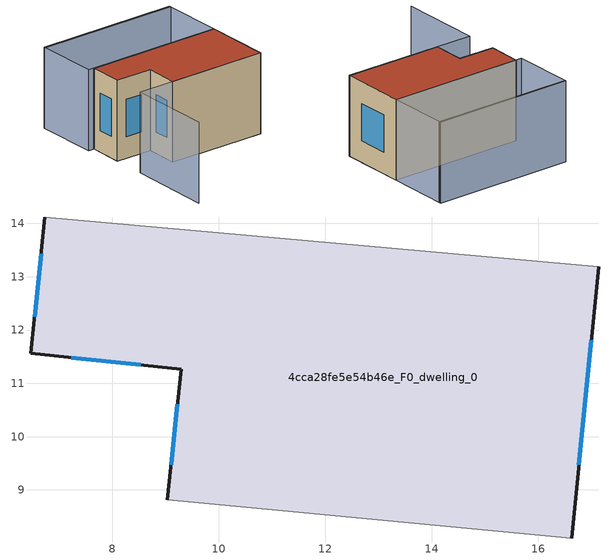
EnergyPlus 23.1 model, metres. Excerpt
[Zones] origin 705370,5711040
4cca28fe5e54b46e_F0_dwelling_0
 floor ground (EU_floor_Construction): 16.62,8.1 17.14,13.18 6.74,14.12 6.47,11.56 9.3,11.26 9.04,8.81 z0
 wall outside (EU_wall_Construction): 17.14,13.18 16.62,8.1 / 9.04,8.81 9.3,11.26 6.47,11.56 6.74,14.12 z0:6
 wall adiabatic (EU_wall_Construction): 6.74,14.12 17.14,13.18 / 16.62,8.1 9.04,8.81 z0:6
 window (EU_Window_Construction): 17,11.81 16.76,9.47 / 9.11,9.47 9.23,10.6 / 8.54,11.34 7.23,11.48 / 6.54,12.25 6.67,13.43 z1.62:4.38
 roof outside (EU_roof_Construction): 17.14,13.18 16.62,8.1 9.04,8.81 9.3,11.26 6.47,11.56 6.74,14.12 z6
shading: 5.64,2.77 6.24,9.09 / 6.24,9.09 16.63,8.1 / 17.55,17.81 6.76,18.86 / 17.14,13.19 6.3,14.17 / 6.3,14.17 6.73,18.94 / 6.73,18.94 17.57,17.96 / 17.57,17.96 17.14,13.19 z0:6
[Building]
EU S2 Campaign: North Axis=0; Terrain=City; Solar Distribution=FullExterior
[Site:Location]
London: Latitude=51.5; Longitude=-0.5; Time Zone=0; Elevation=25
[SizingPeriod:WeatherFileDays]
AnnualSizingPeriod: Begin Month=1; Begin Day of Month=1; End Month=12; End Day of Month=31; Day of Week for Start Day=Monday; Use Weather File Daylight Saving Period=No; Use Weather File Rain and Snow Indicators=No
[MATERIAL]
EU_InternalMass_Material: Roughness=MediumRough; Thickness=0.1; Conductivity=1; Density=1800; Specific Heat=900; Thermal Absorptance=0.9; Solar Absorptance=0.7; Visible Absorptance=0.7
[MATERIAL:NOMASS] Roughness=MediumRough; Thermal Absorptance=0.9; Solar Absorptance=0.7; Visible Absorptance=0.7
Name | Thermal Resistance
EU_wall_NoMass | 0.555556
EU_roof_NoMass | 0.510204
EU_floor_NoMass | 1.68919
[WINDOWMATERIAL:SIMPLEGLAZINGSYSTEM]
EU_Window_SimpleGlazing: UFactor=3.96; Solar Heat Gain Coefficient=0.85; Visible Transmittance=0.85
[CONSTRUCTION]
EU_wall_Construction: EU_wall_NoMass
EU_roof_Construction: EU_roof_NoMass
EU_floor_Construction: EU_floor_NoMass
EU_InternalMass_Construction: EU_InternalMass_Material
EU_Window_Construction: EU_Window_SimpleGlazing
[ZONE]
4cca28fe5e54b46e_F0_dwelling_0: Type=1; Multiplier=1; Ceiling Height=autocalculate; Volume=276.921; Floor Area=autocalculate; Part of Total Floor Area=Yes
[INTERNALMASS]
4cca28fe5e54b46e_F0_dwelling_0_EU_InternalMass: Construction=EU_InternalMass_Construction; Zone or ZoneList=4cca28fe5e54b46e_F0_dwelling_0; Surface Area=46.1536
[OTHEREQUIPMENT]
EU_Step8_InternalGain_4cca28fe5e54b46e_F0_dwelling_0_f000: Fuel Type=Electricity; Zone or ZoneList or Space or SpaceList=4cca28fe5e54b46e_F0_dwelling_0; Schedule=EU_Step8_GainSchedule_4cca28fe5e54b46e_F0_dwelling_0_f000; Design Level Calculation Method=Watts/Area; Power per Zone Floor Area=1; Fraction Latent=0; Fraction Radiant=0; Fraction Lost=0; Carbon Dioxide Generation Rate=0; EndUse Subcategory=EU_Step8_InternalGains
[ZONEVENTILATION:DESIGNFLOWRATE]
EU_ConstantAir_4cca28fe5e54b46e_F0_dwelling_0: Zone or ZoneList or Space or SpaceList=4cca28fe5e54b46e_F0_dwelling_0; Schedule=EU_AlwaysOn; Design Flow Rate Calculation Method=AirChanges/Hour; Air Changes per Hour=0.48; Ventilation Type=Natural; Fan Pressure Rise=0; Fan Total Efficiency=1; Constant Term Coefficient=1; Temperature Term Coefficient=0; Velocity Term Coefficient=0; Velocity Squared Term Coefficient=0; Minimum Indoor Temperature=-100; Maximum Indoor Temperature=100; Delta Temperature=-100; Minimum Outdoor Temperature=-100; Maximum Outdoor Temperature=100; Maximum Wind Speed=40
[HVACTEMPLATE:THERMOSTAT]
EU_HeatOnly_4cca28fe5e54b46e_F0_dwelling_0: Constant Heating Setpoint=20; Constant Cooling Setpoint=50
[HVACTEMPLATE:ZONE:IDEALLOADSAIRSYSTEM]
4cca28fe5e54b46e_F0_dwelling_0: Template Thermostat=EU_HeatOnly_4cca28fe5e54b46e_F0_dwelling_0; System Availability Schedule=EU_AlwaysOn; Maximum Heating Supply Air Temperature=50; Minimum Cooling Supply Air Temperature=13; Maximum Heating Supply Air Humidity Ratio=0.0156; Minimum Cooling Supply Air Humidity Ratio=0.0077; Heating Limit=NoLimit; Cooling Limit=NoLimit; Heating Availability Schedule=EU_AlwaysOn; Cooling Availability Schedule=EU_CoolingOff; Dehumidification Control Type=ConstantSensibleHeatRatio; Cooling Sensible Heat Ratio=0.7; Dehumidification Setpoint=60; Humidification Control Type=None; Humidification Setpoint=30; Outdoor Air Method=None; Outdoor Air Flow Rate per Person=0.00944; Outdoor Air Flow Rate per Zone Floor Area=0; Outdoor Air Flow Rate per Zone=0; Demand Controlled Ventilation Type=None; Outdoor Air Economizer Type=NoEconomizer; Heat Recovery Type=None; Sensible Heat Recovery Effectiveness=0.7; Latent Heat Recovery Effectiveness=0.65
[SIZING:ZONE]
4cca28fe5e54b46e_F0_dwelling_0: Zone Cooling Design Supply Air Temperature Input Method=SupplyAirTemperature; Zone Cooling Design Supply Air Temperature=13; Zone Heating Design Supply Air Temperature Input Method=SupplyAirTemperature; Zone Heating Design Supply Air Temperature=50; Zone Cooling Design Supply Air Humidity Ratio=0.008; Zone Heating Design Supply Air Humidity Ratio=0.008; Cooling Design Air Flow Method=DesignDay; Cooling Design Air Flow Rate=0; Cooling Minimum Air Flow per Zone Floor Area=0.000762; Cooling Minimum Air Flow=0; Cooling Minimum Air Flow Fraction=0.2; Heating Design Air Flow Method=DesignDay; Heating Design Air Flow Rate=0; Heating Maximum Air Flow per Zone Floor Area=0.002032; Heating Maximum Air Flow=0.141576; Heating Maximum Air Flow Fraction=0.3; Account for Dedicated Outdoor Air System=No; Dedicated Outdoor Air System Control Strategy=NeutralSupplyAir; Dedicated Outdoor Air Low Setpoint Temperature for Design=autosize; Dedicated Outdoor Air High Setpoint Temperature for Design=autosize; Zone Load Sizing Method=Sensible Load Only No Latent Load; Zone Latent Cooling Design Supply Air Humidity Ratio Input Method=HumidityRatioDifference; Zone Cooling Design Supply Air Humidity Ratio Difference=0.005; Zone Latent Heating Design Supply Air Humidity Ratio Input Method=HumidityRatioDifference; Zone Humidification Design Supply Air Humidity Ratio Difference=0.005
[SCHEDULE:CONSTANT]
Name | Hourly Value
EU_AlwaysOn | 1
EU_CoolingOff | 0
[SCHEDULE:FILE]
EU_Step8_GainSchedule_4cca28fe5e54b46e_F0_dwelling_0_f000: File=../../schedules/4cca28fe5e54b46e/4cca28fe5e54b46e_F0_dwelling_0_f000_gain.csv; Column Number=1; Rows to Skip at Top=0; Number of Hours of Data=8760; Column Separator=Comma; Interpolate to Timestep=No; Minutes per Item=60; Adjust Schedule for Daylight Savings=Yes
